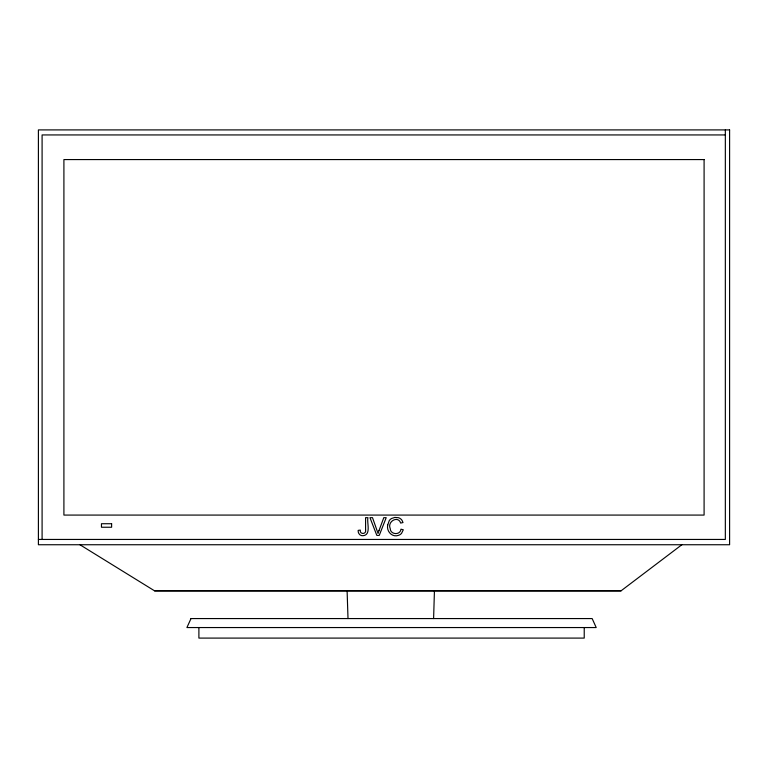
<?xml version="1.0" encoding="UTF-8"?>
<svg xmlns="http://www.w3.org/2000/svg" width="768" height="768" viewBox="0 0 768 768"><rect width="100%" height="100%" fill="white"/><g stroke="black" fill="none" stroke-linecap="round" stroke-linejoin="round"><path stroke-width="1.15" d="M433.603 618.566L434.438 590.832M79.93 544.742L154.56 590.832L621.043 590.832L681.859 544.742M725.338 134.938L42.096 134.938L42.096 539.443M38.4 539.443L725.338 539.443L725.338 129.907M347.107 590.832L348.01 618.566M621.043 590.832L154.56 590.832M584.227 627.552L584.227 638.093L198.893 638.093L198.893 627.552M365.587 529.891C366.854 534.48 359.357 534.73 360.298 530.083L358.176 530.381C357.811 533.184 359.99 536.006 362.947 535.718C371.549 535.066 366.634 522.672 367.939 517.67L365.587 517.67L365.587 529.891M387.696 525.062C386.314 531.36 392.179 537.706 398.525 535.334A6.739 6.739 0 0 0 401.539 533.347L403.315 529.786L400.963 529.19C400.358 535.488 390.25 534.797 390.211 528.518C387.053 521.539 398.15 515.203 400.694 523.075L403.008 522.538L402.019 520.349A6.499 6.499 0 0 0 398.458 517.709L394.858 517.43L391.699 518.438A7.142 7.142 0 0 0 389.27 520.598L387.696 525.062M379.008 530.563L378.058 533.462L372.509 517.67L369.965 517.67L376.838 535.411L379.248 535.411L386.198 517.67L383.798 517.67L379.008 530.563M191.011 618.566L186.912 627.552L596.208 627.552L592.157 618.566L191.011 618.566M729.6 129.907L38.4 129.907L38.4 544.742L729.6 544.742L729.6 129.907M704.093 159.571L63.907 159.571L63.907 515.078L704.093 515.078L704.093 159.571M111.619 523.728L101.462 523.728L101.462 527.242L111.619 527.242L111.619 523.728"/></g></svg>
